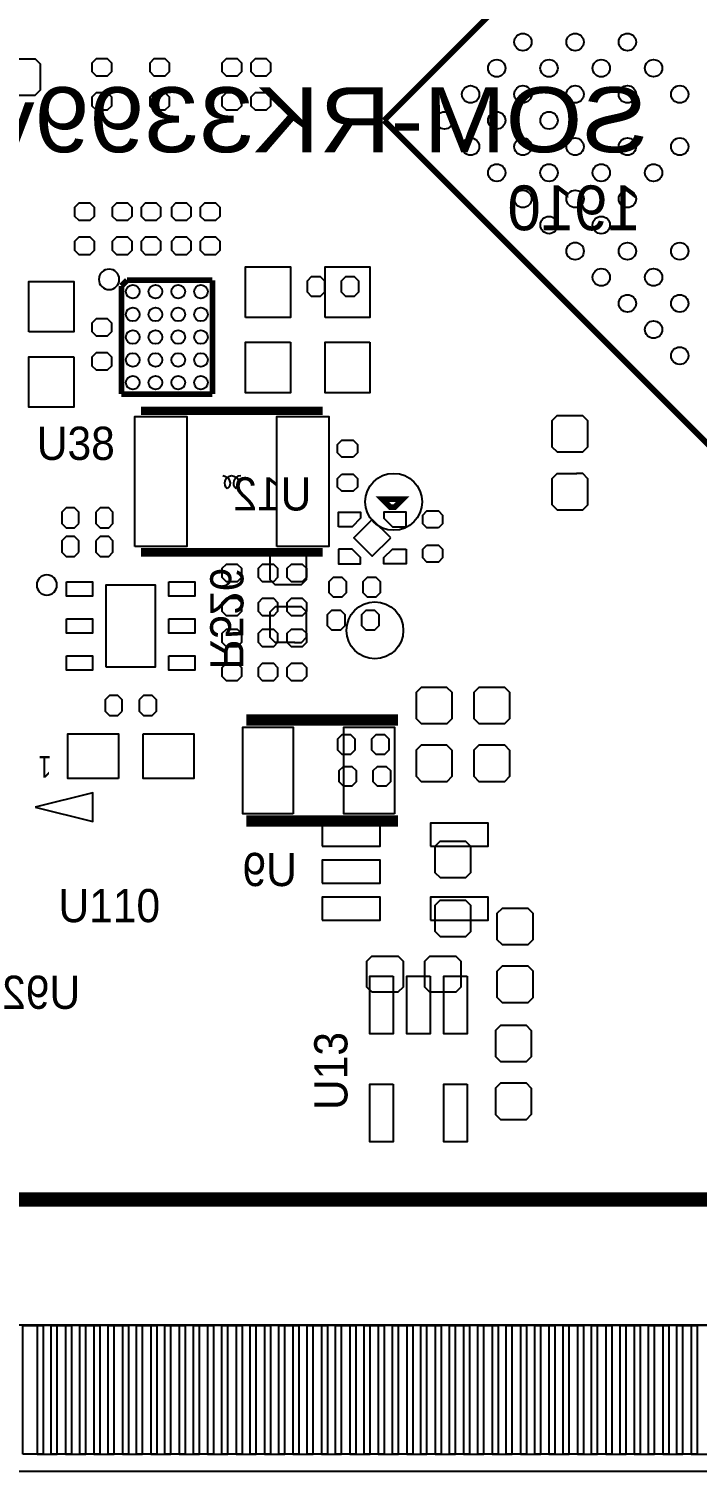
# Model space of a CAD drawing. Extents: x 0 to 69.6, y 0 to 50.1.
# Drawn here: x 15.35 to 27.1, y 0 to 25.36 of the extents above; entities that cross this region are included whole.
import ezdxf

# ---------------------------------------------------------------- set-up
doc = ezdxf.new("R2010")
doc.units = 0
for name, color, linetype in [('BG_OUTLINE', 254, 'CONTINUOUS'), ('PG_SILKSCREEN_BOTTOM', 12, 'CONTINUOUS'), ('PG_SILKSCREEN_TOP', 254, 'CONTINUOUS'), ('PG_SOLDERMASK_TOP', 9, 'CONTINUOUS'), ('PIN_BOTTOM', 1, 'CONTINUOUS'), ('PIN_TOP', 110, 'CONTINUOUS')]:
    doc.layers.add(name, color=color, linetype=linetype)

msp = doc.modelspace()

# ---------------------------------------------------------------- linework, layer by layer
at = {"layer": 'BG_OUTLINE'}
msp.add_lwpolyline([(0, 42.0116), (0, 22.000007), (1.099998, 22.000007, -0.414219), (1.750009, 21.349995), (1.750009, 18.650001, -0.414218), (1.099998, 17.999989), (0, 17.999989), (0, 0.599999), (0, 0.029997), (0, 0), (0.029997, 0), (0.599999, 0), (37.549988, 0)], format="xyb", dxfattribs=at)
at = {"layer": 'PG_SILKSCREEN_BOTTOM', "const_width": 0.1}
msp.add_lwpolyline([(21.721801, 16.948404), (21.711793, 16.948404), (21.571814, 17.088409), (21.9218, 17.088409), (21.781795, 16.948404), (21.721801, 16.948404)], dxfattribs=at)
at = {"layer": 'PG_SILKSCREEN_BOTTOM', "const_width": 0.254}
msp.add_lwpolyline([(8.3058, 5.969), (8.3058, 5.7912, 0.414214), (9.3218, 4.7752), (60.2234, 4.7752, 0.414214), (61.2394, 5.7912), (61.2394, 5.8928)], format="xyb", dxfattribs=at)
at = {"layer": 'PG_SILKSCREEN_TOP'}
for points, const_width in [([(21.599601, 23.749), (36.095381, 38.244805)], 0.100101), ([(36.449, 8.899601), (21.599601, 23.749)], 0.100101), ([(16.9799, 20.838897), (17.0799, 20.938998)], 0.100101), ([(16.9799, 18.939002), (16.9799, 20.838897)], 0.100101), ([(17.0799, 20.938998), (18.5801, 20.938998)], 0.100101), ([(18.5801, 20.938998), (18.5801, 18.939002)], 0.100101), ([(18.5801, 18.939002), (16.9799, 18.939002)], 0.100101), ([(20.519111, 18.643905), (17.326889, 18.643905)], 0.150089), ([(17.326889, 16.154095), (20.519111, 16.154095)], 0.150089), ([(19.177, 13.208), (21.844, 13.208)], 0.2), ([(19.177, 11.43), (21.844, 11.43)], 0.2)]:
    msp.add_lwpolyline(points, dxfattribs=dict(at, const_width=const_width))
for points in [[(16.943603, 20.955, 1), (16.584397, 20.955, 1)], [(15.848, 15.580995, 1), (15.492, 15.581005, 1)]]:
    msp.add_lwpolyline(points, format="xyb", close=True, dxfattribs=at)
for points in [[(18.762497, 17.504689, -0.695297), (18.841695, 17.271009)], [(18.841695, 17.271009, -0.618079), (18.917895, 17.504689)], [(18.917895, 17.504689, -0.690911), (18.9992, 17.269003)], [(18.9992, 17.269003, -0.641984), (19.080505, 17.508703)]]:
    msp.add_lwpolyline(points, format="xyb", dxfattribs=at)
msp.add_lwpolyline([(15.463596, 11.674602), (16.479596, 11.420602), (16.479596, 11.928602)], close=True, dxfattribs=at)
at = {"layer": 'PG_SILKSCREEN_TOP', "const_width": 0.254}
msp.add_lwpolyline([(8.3058, 5.8928), (8.3058, 5.7912, 0.414214), (9.3218, 4.7752), (60.2234, 4.7752, 0.414214), (61.2394, 5.7912), (61.2394, 5.8928)], format="xyb", dxfattribs=at)
at = {"layer": 'PG_SOLDERMASK_TOP'}
msp.add_lwpolyline([(1.0922, 0.00254), (68.2244, 0.00254), (68.2244, 2.56794), (1.0922, 2.56794)], close=True, dxfattribs=at)
at = {"layer": 'PIN_BOTTOM'}
for points in [[(20.551013, 20.928), (20.551013, 20.728), (20.476007, 20.652994), (20.325994, 20.652994), (20.250988, 20.728), (20.250988, 20.928), (20.325994, 21.003006), (20.476007, 21.003006)], [(20.850987, 20.728), (20.850987, 20.928), (20.925993, 21.003006), (21.076006, 21.003006), (21.151012, 20.928), (21.151012, 20.728), (21.076006, 20.652994), (20.925993, 20.652994)], [(21.055, 17.828387), (20.855, 17.828387), (20.779994, 17.903393), (20.779994, 18.053406), (20.855, 18.128412), (21.055, 18.128412), (21.130006, 18.053406), (21.130006, 17.903393)], [(20.855, 17.528413), (21.055, 17.528413), (21.130006, 17.453407), (21.130006, 17.303394), (21.055, 17.228388), (20.855, 17.228388), (20.779994, 17.303394), (20.779994, 17.453407)], [(20.796809, 16.603396), (20.796809, 16.86339), (21.1868, 16.86339), (21.1868, 16.753383), (21.036813, 16.603396)], [(21.986799, 16.603396), (21.986799, 16.86339), (21.596807, 16.86339), (21.596807, 16.753383), (21.746794, 16.603396)], [(22.553574, 16.583787), (22.353575, 16.583787), (22.278569, 16.658793), (22.278569, 16.808806), (22.353575, 16.883812), (22.553574, 16.883812), (22.628581, 16.808806), (22.628581, 16.658793)], [(21.715093, 16.4084), (21.391804, 16.731689), (21.068515, 16.4084), (21.391804, 16.085111)], [(22.353575, 16.283813), (22.553574, 16.283813), (22.628581, 16.208807), (22.628581, 16.058794), (22.553574, 15.983788), (22.353575, 15.983788), (22.278569, 16.058794), (22.278569, 16.208807)], [(19.6977, 16.2179), (20.0279, 16.2179), (20.142505, 16.2179), (20.2311, 16.129305), (20.2311, 15.6718), (20.1422, 15.5829), (20.028205, 15.5829), (20.0279, 15.583205), (19.685, 15.583205), (19.5961, 15.672105), (19.5961, 16.015005), (19.5961, 16.126689), (19.687311, 16.2179)], [(20.796809, 16.213404), (20.796809, 15.95341), (21.1868, 15.95341), (21.1868, 16.063417), (21.036813, 16.213404)], [(21.986799, 16.213404), (21.986799, 15.95341), (21.596807, 15.95341), (21.596807, 16.063417), (21.746794, 16.213404)], [(20.932013, 15.6448), (20.932013, 15.4448), (20.857007, 15.369794), (20.706994, 15.369794), (20.631988, 15.4448), (20.631988, 15.6448), (20.706994, 15.719806), (20.857007, 15.719806)], [(21.231987, 15.4448), (21.231987, 15.6448), (21.306993, 15.719806), (21.457006, 15.719806), (21.532012, 15.6448), (21.532012, 15.4448), (21.457006, 15.369794), (21.306993, 15.369794)], [(19.6977, 15.2019), (20.0279, 15.2019), (20.142505, 15.2019), (20.2311, 15.113305), (20.2311, 14.6558), (20.1422, 14.5669), (20.028205, 14.5669), (20.0279, 14.567205), (19.685, 14.567205), (19.5961, 14.656105), (19.5961, 14.999005), (19.5961, 15.110689), (19.687311, 15.2019)], [(20.906613, 15.0606), (20.906613, 14.8606), (20.831607, 14.785594), (20.681594, 14.785594), (20.606588, 14.8606), (20.606588, 15.0606), (20.681594, 15.135606), (20.831607, 15.135606)], [(21.206587, 14.8606), (21.206587, 15.0606), (21.281593, 15.135606), (21.431606, 15.135606), (21.506612, 15.0606), (21.506612, 14.8606), (21.431606, 14.785594), (21.281593, 14.785594)], [(21.084413, 12.8762), (21.084413, 12.6762), (21.009407, 12.601194), (20.859394, 12.601194), (20.784388, 12.6762), (20.784388, 12.8762), (20.859394, 12.951206), (21.009407, 12.951206)], [(21.384387, 12.6762), (21.384387, 12.8762), (21.459393, 12.951206), (21.609406, 12.951206), (21.684412, 12.8762), (21.684412, 12.6762), (21.609406, 12.601194), (21.459393, 12.601194)], [(21.109813, 12.3174), (21.109813, 12.1174), (21.034807, 12.042394), (20.884794, 12.042394), (20.809788, 12.1174), (20.809788, 12.3174), (20.884794, 12.392406), (21.034807, 12.392406)], [(21.409787, 12.1174), (21.409787, 12.3174), (21.484793, 12.392406), (21.634806, 12.392406), (21.709812, 12.3174), (21.709812, 12.1174), (21.634806, 12.042394), (21.484793, 12.042394)], [(20.51304, 10.987786), (21.52904, 10.987786), (21.52904, 11.394186), (20.51304, 11.394186)], [(22.41296, 10.987786), (23.42896, 10.987786), (23.42896, 11.394186), (22.41296, 11.394186)], [(20.51304, 10.3378), (21.52904, 10.3378), (21.52904, 10.7442), (20.51304, 10.7442)], [(20.51304, 9.687814), (21.52904, 9.687814), (21.52904, 10.094214), (20.51304, 10.094214)], [(22.41296, 9.687814), (23.42896, 9.687814), (23.42896, 10.094214), (22.41296, 10.094214)], [(21.2979, 8.5217), (21.2979, 8.8519), (21.2979, 8.966505), (21.386495, 9.0551), (21.844, 9.0551), (21.9329, 8.9662), (21.9329, 8.852205), (21.932595, 8.8519), (21.932595, 8.509), (21.843695, 8.4201), (21.500795, 8.4201), (21.389111, 8.4201), (21.2979, 8.511311)], [(22.3139, 8.5217), (22.3139, 8.8519), (22.3139, 8.966505), (22.402495, 9.0551), (22.86, 9.0551), (22.9489, 8.9662), (22.9489, 8.852205), (22.948595, 8.8519), (22.948595, 8.509), (22.859695, 8.4201), (22.516795, 8.4201), (22.405111, 8.4201), (22.3139, 8.511311)], [(15.8528, 0.299695), (15.8528, 2.560295), (15.4972, 2.560295), (15.4972, 0.299695)], [(16.352799, 0.299695), (16.352799, 2.560295), (15.997199, 2.560295), (15.997199, 0.299695)], [(16.852798, 0.299695), (16.852798, 2.560295), (16.497198, 2.560295), (16.497198, 0.299695)], [(17.352797, 0.299695), (17.352797, 2.560295), (16.997197, 2.560295), (16.997197, 0.299695)], [(17.852796, 0.299695), (17.852796, 2.560295), (17.497196, 2.560295), (17.497196, 0.299695)], [(18.352795, 0.299695), (18.352795, 2.560295), (17.997195, 2.560295), (17.997195, 0.299695)], [(18.852794, 0.299695), (18.852794, 2.560295), (18.497194, 2.560295), (18.497194, 0.299695)], [(19.352793, 0.299695), (19.352793, 2.560295), (18.997193, 2.560295), (18.997193, 0.299695)], [(19.852792, 0.299695), (19.852792, 2.560295), (19.497192, 2.560295), (19.497192, 0.299695)], [(20.352791, 0.299695), (20.352791, 2.560295), (19.997191, 2.560295), (19.997191, 0.299695)], [(20.85279, 0.299695), (20.85279, 2.560295), (20.49719, 2.560295), (20.49719, 0.299695)], [(21.352789, 0.299695), (21.352789, 2.560295), (20.997189, 2.560295), (20.997189, 0.299695)], [(21.852788, 0.299695), (21.852788, 2.560295), (21.497188, 2.560295), (21.497188, 0.299695)], [(22.352787, 0.299695), (22.352787, 2.560295), (21.997187, 2.560295), (21.997187, 0.299695)], [(22.852812, 0.299695), (22.852812, 2.560295), (22.497212, 2.560295), (22.497212, 0.299695)], [(23.352811, 0.299695), (23.352811, 2.560295), (22.997211, 2.560295), (22.997211, 0.299695)], [(23.85281, 0.299695), (23.85281, 2.560295), (23.49721, 2.560295), (23.49721, 0.299695)], [(24.352809, 0.299695), (24.352809, 2.560295), (23.997209, 2.560295), (23.997209, 0.299695)], [(24.852808, 0.299695), (24.852808, 2.560295), (24.497208, 2.560295), (24.497208, 0.299695)], [(25.352807, 0.299695), (25.352807, 2.560295), (24.997207, 2.560295), (24.997207, 0.299695)], [(25.852806, 0.299695), (25.852806, 2.560295), (25.497206, 2.560295), (25.497206, 0.299695)], [(26.352805, 0.299695), (26.352805, 2.560295), (25.997205, 2.560295), (25.997205, 0.299695)], [(26.852804, 0.299695), (26.852804, 2.560295), (26.497204, 2.560295), (26.497204, 0.299695)], [(27.352803, 0.299695), (27.352803, 2.560295), (26.997203, 2.560295), (26.997203, 0.299695)]]:
    msp.add_lwpolyline(points, close=True, dxfattribs=at)
at = {"layer": 'PIN_TOP'}
for points in [[(15.5575, 24.2951), (15.5575, 24.6253), (15.5575, 24.739905), (15.468905, 24.8285), (15.0114, 24.8285), (14.9225, 24.7396), (14.9225, 24.625605), (14.922805, 24.6253), (14.922805, 24.2824), (15.011705, 24.1935), (15.354605, 24.1935), (15.466289, 24.1935), (15.5575, 24.284711)], [(16.537, 24.533987), (16.737, 24.533987), (16.812006, 24.608993), (16.812006, 24.759006), (16.737, 24.834012), (16.537, 24.834012), (16.461994, 24.759006), (16.461994, 24.608993)], [(17.553, 24.533987), (17.753, 24.533987), (17.828006, 24.608993), (17.828006, 24.759006), (17.753, 24.834012), (17.553, 24.834012), (17.477994, 24.759006), (17.477994, 24.608993)], [(18.823, 24.533987), (19.023, 24.533987), (19.098006, 24.608993), (19.098006, 24.759006), (19.023, 24.834012), (18.823, 24.834012), (18.747994, 24.759006), (18.747994, 24.608993)], [(19.331, 24.533987), (19.531, 24.533987), (19.606006, 24.608993), (19.606006, 24.759006), (19.531, 24.834012), (19.331, 24.834012), (19.255994, 24.759006), (19.255994, 24.608993)], [(16.737, 24.234013), (16.537, 24.234013), (16.461994, 24.159007), (16.461994, 24.008994), (16.537, 23.933988), (16.737, 23.933988), (16.812006, 24.008994), (16.812006, 24.159007)], [(17.753, 24.234013), (17.553, 24.234013), (17.477994, 24.159007), (17.477994, 24.008994), (17.553, 23.933988), (17.753, 23.933988), (17.828006, 24.008994), (17.828006, 24.159007)], [(19.023, 24.234013), (18.823, 24.234013), (18.747994, 24.159007), (18.747994, 24.008994), (18.823, 23.933988), (19.023, 23.933988), (19.098006, 24.008994), (19.098006, 24.159007)], [(19.531, 24.234013), (19.331, 24.234013), (19.255994, 24.159007), (19.255994, 24.008994), (19.331, 23.933988), (19.531, 23.933988), (19.606006, 24.008994), (19.606006, 24.159007)], [(16.2322, 21.993987), (16.4322, 21.993987), (16.507206, 22.068993), (16.507206, 22.219006), (16.4322, 22.294012), (16.2322, 22.294012), (16.157194, 22.219006), (16.157194, 22.068993)], [(16.8926, 21.993987), (17.0926, 21.993987), (17.167606, 22.068993), (17.167606, 22.219006), (17.0926, 22.294012), (16.8926, 22.294012), (16.817594, 22.219006), (16.817594, 22.068993)], [(17.4006, 21.993987), (17.6006, 21.993987), (17.675606, 22.068993), (17.675606, 22.219006), (17.6006, 22.294012), (17.4006, 22.294012), (17.325594, 22.219006), (17.325594, 22.068993)], [(17.934, 21.993987), (18.134, 21.993987), (18.209006, 22.068993), (18.209006, 22.219006), (18.134, 22.294012), (17.934, 22.294012), (17.858994, 22.219006), (17.858994, 22.068993)], [(18.442, 21.993987), (18.642, 21.993987), (18.717006, 22.068993), (18.717006, 22.219006), (18.642, 22.294012), (18.442, 22.294012), (18.366994, 22.219006), (18.366994, 22.068993)], [(16.4322, 21.694013), (16.2322, 21.694013), (16.157194, 21.619007), (16.157194, 21.468994), (16.2322, 21.393988), (16.4322, 21.393988), (16.507206, 21.468994), (16.507206, 21.619007)], [(17.0926, 21.694013), (16.8926, 21.694013), (16.817594, 21.619007), (16.817594, 21.468994), (16.8926, 21.393988), (17.0926, 21.393988), (17.167606, 21.468994), (17.167606, 21.619007)], [(17.6006, 21.694013), (17.4006, 21.694013), (17.325594, 21.619007), (17.325594, 21.468994), (17.4006, 21.393988), (17.6006, 21.393988), (17.675606, 21.468994), (17.675606, 21.619007)], [(18.134, 21.694013), (17.934, 21.694013), (17.858994, 21.619007), (17.858994, 21.468994), (17.934, 21.393988), (18.134, 21.393988), (18.209006, 21.468994), (18.209006, 21.619007)], [(18.642, 21.694013), (18.442, 21.694013), (18.366994, 21.619007), (18.366994, 21.468994), (18.442, 21.393988), (18.642, 21.393988), (18.717006, 21.468994), (18.717006, 21.619007)], [(19.1643, 20.2835), (19.1643, 21.1725), (19.9517, 21.1725), (19.9517, 20.2835)], [(20.5613, 20.2835), (20.5613, 21.1725), (21.3487, 21.1725), (21.3487, 20.2835)], [(15.3543, 20.0295), (15.3543, 20.9185), (16.1417, 20.9185), (16.1417, 20.0295)], [(16.537, 19.961987), (16.737, 19.961987), (16.812006, 20.036993), (16.812006, 20.187006), (16.737, 20.262012), (16.537, 20.262012), (16.461994, 20.187006), (16.461994, 20.036993)], [(19.9517, 19.8485), (19.9517, 18.9595), (19.1643, 18.9595), (19.1643, 19.8485)], [(21.3487, 19.8485), (21.3487, 18.9595), (20.5613, 18.9595), (20.5613, 19.8485)], [(16.1417, 19.5945), (16.1417, 18.7055), (15.3543, 18.7055), (15.3543, 19.5945)], [(16.737, 19.662013), (16.537, 19.662013), (16.461994, 19.587007), (16.461994, 19.436994), (16.537, 19.361988), (16.737, 19.361988), (16.812006, 19.436994), (16.812006, 19.587007)], [(17.21579, 16.256), (17.21579, 18.542), (18.13019, 18.542), (18.13019, 16.256)], [(19.71581, 16.256), (19.71581, 18.542), (20.63021, 18.542), (20.63021, 16.256)], [(24.6507, 17.9197), (24.9809, 17.9197), (25.095505, 17.9197), (25.1841, 18.008295), (25.1841, 18.4658), (25.0952, 18.5547), (24.981205, 18.5547), (24.9809, 18.554395), (24.638, 18.554395), (24.5491, 18.465495), (24.5491, 18.122595), (24.5491, 18.010911), (24.640311, 17.9197)], [(24.6507, 16.9037), (24.9809, 16.9037), (25.095505, 16.9037), (25.1841, 16.992295), (25.1841, 17.4498), (25.0952, 17.5387), (24.981205, 17.5387), (24.9809, 17.538395), (24.638, 17.538395), (24.5491, 17.449495), (24.5491, 17.106595), (24.5491, 16.994911), (24.640311, 16.9037)], [(16.233013, 16.664), (16.233013, 16.864), (16.158007, 16.939006), (16.007994, 16.939006), (15.932988, 16.864), (15.932988, 16.664), (16.007994, 16.588994), (16.158007, 16.588994)], [(16.532987, 16.864), (16.532987, 16.664), (16.607993, 16.588994), (16.758006, 16.588994), (16.833012, 16.664), (16.833012, 16.864), (16.758006, 16.939006), (16.607993, 16.939006)], [(16.233013, 16.156), (16.233013, 16.356), (16.158007, 16.431006), (16.007994, 16.431006), (15.932988, 16.356), (15.932988, 16.156), (16.007994, 16.080994), (16.158007, 16.080994)], [(16.532987, 16.356), (16.532987, 16.156), (16.607993, 16.080994), (16.758006, 16.080994), (16.833012, 16.156), (16.833012, 16.356), (16.758006, 16.431006), (16.607993, 16.431006)], [(18.823, 15.643987), (19.023, 15.643987), (19.098006, 15.718993), (19.098006, 15.869006), (19.023, 15.944012), (18.823, 15.944012), (18.747994, 15.869006), (18.747994, 15.718993)], [(19.458, 15.643987), (19.658, 15.643987), (19.733006, 15.718993), (19.733006, 15.869006), (19.658, 15.944012), (19.458, 15.944012), (19.382994, 15.869006), (19.382994, 15.718993)], [(19.966, 15.643987), (20.166, 15.643987), (20.241006, 15.718993), (20.241006, 15.869006), (20.166, 15.944012), (19.966, 15.944012), (19.890994, 15.869006), (19.890994, 15.718993)], [(16.016402, 15.636011), (16.473602, 15.636011), (16.473602, 15.382011), (16.016402, 15.382011)], [(16.7132, 14.1351), (16.7132, 15.5829), (17.5768, 15.5829), (17.5768, 14.1351)], [(17.816398, 15.636011), (18.273598, 15.636011), (18.273598, 15.382011), (17.816398, 15.382011)], [(19.023, 15.344013), (18.823, 15.344013), (18.747994, 15.269007), (18.747994, 15.118994), (18.823, 15.043988), (19.023, 15.043988), (19.098006, 15.118994), (19.098006, 15.269007)], [(19.658, 15.344013), (19.458, 15.344013), (19.382994, 15.269007), (19.382994, 15.118994), (19.458, 15.043988), (19.658, 15.043988), (19.733006, 15.118994), (19.733006, 15.269007)], [(20.166, 15.344013), (19.966, 15.344013), (19.890994, 15.269007), (19.890994, 15.118994), (19.966, 15.043988), (20.166, 15.043988), (20.241006, 15.118994), (20.241006, 15.269007)], [(16.016402, 14.986), (16.473602, 14.986), (16.473602, 14.732), (16.016402, 14.732)], [(17.816398, 14.986), (18.273598, 14.986), (18.273598, 14.732), (17.816398, 14.732)], [(18.823, 14.500987), (19.023, 14.500987), (19.098006, 14.575993), (19.098006, 14.726006), (19.023, 14.801012), (18.823, 14.801012), (18.747994, 14.726006), (18.747994, 14.575993)], [(19.458, 14.500987), (19.658, 14.500987), (19.733006, 14.575993), (19.733006, 14.726006), (19.658, 14.801012), (19.458, 14.801012), (19.382994, 14.726006), (19.382994, 14.575993)], [(19.966, 14.500987), (20.166, 14.500987), (20.241006, 14.575993), (20.241006, 14.726006), (20.166, 14.801012), (19.966, 14.801012), (19.890994, 14.726006), (19.890994, 14.575993)], [(16.016402, 14.335989), (16.473602, 14.335989), (16.473602, 14.081989), (16.016402, 14.081989)], [(17.816398, 14.335989), (18.273598, 14.335989), (18.273598, 14.081989), (17.816398, 14.081989)], [(19.023, 14.201013), (18.823, 14.201013), (18.747994, 14.126007), (18.747994, 13.975994), (18.823, 13.900988), (19.023, 13.900988), (19.098006, 13.975994), (19.098006, 14.126007)], [(19.658, 14.201013), (19.458, 14.201013), (19.382994, 14.126007), (19.382994, 13.975994), (19.458, 13.900988), (19.658, 13.900988), (19.733006, 13.975994), (19.733006, 14.126007)], [(20.166, 14.201013), (19.966, 14.201013), (19.890994, 14.126007), (19.890994, 13.975994), (19.966, 13.900988), (20.166, 13.900988), (20.241006, 13.975994), (20.241006, 14.126007)], [(22.6949, 13.7795), (22.3647, 13.7795), (22.250095, 13.7795), (22.1615, 13.690905), (22.1615, 13.2334), (22.2504, 13.1445), (22.364395, 13.1445), (22.3647, 13.144805), (22.7076, 13.144805), (22.7965, 13.233705), (22.7965, 13.576605), (22.7965, 13.688289), (22.705289, 13.7795)], [(23.7109, 13.7795), (23.3807, 13.7795), (23.266095, 13.7795), (23.1775, 13.690905), (23.1775, 13.2334), (23.2664, 13.1445), (23.380395, 13.1445), (23.3807, 13.144805), (23.7236, 13.144805), (23.8125, 13.233705), (23.8125, 13.576605), (23.8125, 13.688289), (23.721289, 13.7795)], [(16.995013, 13.362), (16.995013, 13.562), (16.920007, 13.637006), (16.769994, 13.637006), (16.694988, 13.562), (16.694988, 13.362), (16.769994, 13.286994), (16.920007, 13.286994)], [(17.294987, 13.562), (17.294987, 13.362), (17.369993, 13.286994), (17.520006, 13.286994), (17.595012, 13.362), (17.595012, 13.562), (17.520006, 13.637006), (17.369993, 13.637006)], [(16.9275, 12.1793), (16.0385, 12.1793), (16.0385, 12.9667), (16.9275, 12.9667)], [(17.3625, 12.9667), (18.2515, 12.9667), (18.2515, 12.1793), (17.3625, 12.1793)], [(20.0025, 11.557), (19.1135, 11.557), (19.1135, 13.081), (20.0025, 13.081)], [(21.7805, 11.557), (20.8915, 11.557), (20.8915, 13.081), (21.7805, 13.081)], [(22.6949, 12.7635), (22.3647, 12.7635), (22.250095, 12.7635), (22.1615, 12.674905), (22.1615, 12.2174), (22.2504, 12.1285), (22.364395, 12.1285), (22.3647, 12.128805), (22.7076, 12.128805), (22.7965, 12.217705), (22.7965, 12.560605), (22.7965, 12.672289), (22.705289, 12.7635)], [(23.7109, 12.7635), (23.3807, 12.7635), (23.266095, 12.7635), (23.1775, 12.674905), (23.1775, 12.2174), (23.2664, 12.1285), (23.380395, 12.1285), (23.3807, 12.128805), (23.7236, 12.128805), (23.8125, 12.217705), (23.8125, 12.560605), (23.8125, 12.672289), (23.721289, 12.7635)], [(22.5933, 10.437012), (22.9235, 10.437012), (23.038105, 10.437012), (23.1267, 10.525608), (23.1267, 10.983112), (23.0378, 11.072012), (22.923805, 11.072012), (22.9235, 11.071708), (22.5806, 11.071708), (22.4917, 10.982808), (22.4917, 10.639908), (22.4917, 10.528224), (22.582911, 10.437012)], [(22.5933, 9.400388), (22.9235, 9.400388), (23.038105, 9.400388), (23.1267, 9.488983), (23.1267, 9.946488), (23.0378, 10.035388), (22.923805, 10.035388), (22.9235, 10.035083), (22.5806, 10.035083), (22.4917, 9.946183), (22.4917, 9.603283), (22.4917, 9.491599), (22.582911, 9.400388)], [(23.6855, 9.2583), (24.0157, 9.2583), (24.130305, 9.2583), (24.2189, 9.346895), (24.2189, 9.8044), (24.13, 9.8933), (24.016005, 9.8933), (24.0157, 9.892995), (23.6728, 9.892995), (23.5839, 9.804095), (23.5839, 9.461195), (23.5839, 9.349511), (23.675111, 9.2583)], [(23.6855, 8.2423), (24.0157, 8.2423), (24.130305, 8.2423), (24.2189, 8.330895), (24.2189, 8.7884), (24.13, 8.8773), (24.016005, 8.8773), (24.0157, 8.876995), (23.6728, 8.876995), (23.5839, 8.788095), (23.5839, 8.445195), (23.5839, 8.333511), (23.675111, 8.2423)], [(21.757894, 8.70458), (21.757894, 7.68858), (21.351494, 7.68858), (21.351494, 8.70458)], [(22.40788, 8.70458), (22.40788, 7.68858), (22.00148, 7.68858), (22.00148, 8.70458)], [(23.057866, 8.70458), (23.057866, 7.68858), (22.651466, 7.68858), (22.651466, 8.70458)], [(24.0919, 7.8359), (23.7617, 7.8359), (23.647095, 7.8359), (23.5585, 7.747305), (23.5585, 7.2898), (23.6474, 7.2009), (23.761395, 7.2009), (23.7617, 7.201205), (24.1046, 7.201205), (24.1935, 7.290105), (24.1935, 7.633005), (24.1935, 7.744689), (24.102289, 7.8359)], [(21.757894, 6.80466), (21.757894, 5.78866), (21.351494, 5.78866), (21.351494, 6.80466)], [(23.057866, 6.80466), (23.057866, 5.78866), (22.651466, 5.78866), (22.651466, 6.80466)], [(24.0919, 6.8199), (23.7617, 6.8199), (23.647095, 6.8199), (23.5585, 6.731305), (23.5585, 6.2738), (23.6474, 6.1849), (23.761395, 6.1849), (23.7617, 6.185205), (24.1046, 6.185205), (24.1935, 6.274105), (24.1935, 6.617005), (24.1935, 6.728689), (24.102289, 6.8199)], [(15.247188, 0.299695), (15.247188, 2.560295), (15.602788, 2.560295), (15.602788, 0.299695)], [(15.747187, 0.299695), (15.747187, 2.560295), (16.102787, 2.560295), (16.102787, 0.299695)], [(16.247212, 0.299695), (16.247212, 2.560295), (16.602812, 2.560295), (16.602812, 0.299695)], [(16.747211, 0.299695), (16.747211, 2.560295), (17.102811, 2.560295), (17.102811, 0.299695)], [(17.24721, 0.299695), (17.24721, 2.560295), (17.60281, 2.560295), (17.60281, 0.299695)], [(17.747209, 0.299695), (17.747209, 2.560295), (18.102809, 2.560295), (18.102809, 0.299695)], [(18.247208, 0.299695), (18.247208, 2.560295), (18.602808, 2.560295), (18.602808, 0.299695)], [(18.747207, 0.299695), (18.747207, 2.560295), (19.102807, 2.560295), (19.102807, 0.299695)], [(19.247206, 0.299695), (19.247206, 2.560295), (19.602806, 2.560295), (19.602806, 0.299695)], [(19.747205, 0.299695), (19.747205, 2.560295), (20.102805, 2.560295), (20.102805, 0.299695)], [(20.247204, 0.299695), (20.247204, 2.560295), (20.602804, 2.560295), (20.602804, 0.299695)], [(20.747203, 0.299695), (20.747203, 2.560295), (21.102803, 2.560295), (21.102803, 0.299695)], [(21.247202, 0.299695), (21.247202, 2.560295), (21.602802, 2.560295), (21.602802, 0.299695)], [(21.747201, 0.299695), (21.747201, 2.560295), (22.102801, 2.560295), (22.102801, 0.299695)], [(22.2472, 0.299695), (22.2472, 2.560295), (22.6028, 2.560295), (22.6028, 0.299695)], [(22.747199, 0.299695), (22.747199, 2.560295), (23.102799, 2.560295), (23.102799, 0.299695)], [(23.247198, 0.299695), (23.247198, 2.560295), (23.602798, 2.560295), (23.602798, 0.299695)], [(23.747197, 0.299695), (23.747197, 2.560295), (24.102797, 2.560295), (24.102797, 0.299695)], [(24.247196, 0.299695), (24.247196, 2.560295), (24.602796, 2.560295), (24.602796, 0.299695)], [(24.747195, 0.299695), (24.747195, 2.560295), (25.102795, 2.560295), (25.102795, 0.299695)], [(25.247194, 0.299695), (25.247194, 2.560295), (25.602794, 2.560295), (25.602794, 0.299695)], [(25.747193, 0.299695), (25.747193, 2.560295), (26.102793, 2.560295), (26.102793, 0.299695)], [(26.247192, 0.299695), (26.247192, 2.560295), (26.602792, 2.560295), (26.602792, 0.299695)], [(26.747191, 0.299695), (26.747191, 2.560295), (27.102791, 2.560295), (27.102791, 0.299695)]]:
    msp.add_lwpolyline(points, close=True, dxfattribs=at)
for centre, radius in [((24.039195, 25.127763), 0.1524), ((24.95837, 25.127864), 0.1524), ((25.877622, 25.127864), 0.1524), ((23.579582, 24.668175), 0.1524), ((24.498732, 24.668226), 0.1524), ((25.417983, 24.668226), 0.1524), ((26.337235, 24.668251), 0.1524), ((23.119969, 24.208537), 0.1524), ((24.039119, 24.208638), 0.1524), ((24.95837, 24.208613), 0.1524), ((25.877596, 24.208638), 0.1524), ((26.796848, 24.208638), 0.1524), ((22.660432, 23.749), 0.1524), ((23.579506, 23.749), 0.1524), ((24.498757, 23.749), 0.1524), ((23.119969, 23.289463), 0.1524), ((24.039119, 23.289362), 0.1524), ((24.95837, 23.289387), 0.1524), ((25.877596, 23.289362), 0.1524), ((26.796848, 23.289362), 0.1524), ((23.579582, 22.829825), 0.1524), ((24.498732, 22.829774), 0.1524), ((25.417983, 22.829774), 0.1524), ((26.337235, 22.829749), 0.1524), ((24.039195, 22.370237), 0.1524), ((24.95837, 22.370136), 0.1524), ((25.877622, 22.370136), 0.1524), ((24.498833, 21.910599), 0.1524), ((25.417983, 21.910497), 0.1524), ((24.958446, 21.45096), 0.1524), ((25.877749, 21.450757), 0.1524), ((26.797, 21.450757), 0.1524), ((25.418212, 20.99122), 0.1524), ((26.337387, 20.991119), 0.1524), ((17.180103, 20.7391), 0.120002), ((17.580102, 20.7391), 0.120002), ((17.979898, 20.7391), 0.120002), ((18.379897, 20.7391), 0.120002), ((25.87785, 20.531582), 0.1524), ((26.796975, 20.531506), 0.1524), ((17.180103, 20.338999), 0.120002), ((17.580102, 20.338999), 0.120002), ((17.979898, 20.338999), 0.120002), ((18.379897, 20.338999), 0.120002), ((17.180103, 19.939), 0.120002), ((17.580102, 19.939), 0.120002), ((17.979898, 19.939), 0.120002), ((18.379897, 19.939), 0.120002), ((26.337438, 20.071969), 0.1524), ((17.180103, 19.539001), 0.120002), ((17.580102, 19.539001), 0.120002), ((17.979898, 19.539001), 0.120002), ((18.379897, 19.539001), 0.120002), ((26.797076, 19.612356), 0.1524), ((17.180103, 19.1389), 0.120002), ((17.580102, 19.1389), 0.120002), ((17.979898, 19.1389), 0.120002), ((18.379897, 19.1389), 0.120002), ((21.7678, 17.0434), 0.499999), ((21.4376, 14.7828), 0.499999)]:
    msp.add_circle(centre, radius, dxfattribs=at)

# ---------------------------------------------------------------- texts
at = {"layer": 'PG_SILKSCREEN_BOTTOM', "text_generation_flag": 2}
for s, height, width, p in [('SOM-RK3399v2', 1.143, 1.133333, (26.2382, 23.1902)), ('U12', 0.5842, 0.956522, (20.32, 16.891)), ('U9', 0.5842, 0.956522, (20.066, 10.287)), ('U92', 0.5842, 0.956522, (16.256, 8.128))]:
    msp.add_text(s, height=height, dxfattribs=dict(at, width=width)).set_placement(p)
msp.add_text('1910', height=0.7874, dxfattribs=at).set_placement((26.1112, 21.8186))
at = {"layer": 'PG_SILKSCREEN_BOTTOM', "text_generation_flag": 2, "width": 0.956522}
msp.add_text('R526', height=0.5842, rotation=270, dxfattribs=at).set_placement((18.542, 14.097))
at = {"layer": 'PG_SILKSCREEN_TOP', "width": 0.956522}
for s, p in [('U38', (15.494, 17.78)), ('U110', (15.875, 9.652))]:
    msp.add_text(s, height=0.5842, dxfattribs=at).set_placement(p)
at = {"layer": 'PG_SILKSCREEN_TOP'}
for s, height, rotation, width, p in [('1', 0.381, 180, 0.8, (15.748, 12.573)), ('U13', 0.5842, 90, 0.956522, (20.955, 6.35))]:
    msp.add_text(s, height=height, rotation=rotation, dxfattribs=dict(at, width=width)).set_placement(p)

doc.saveas('drawing.dxf')
